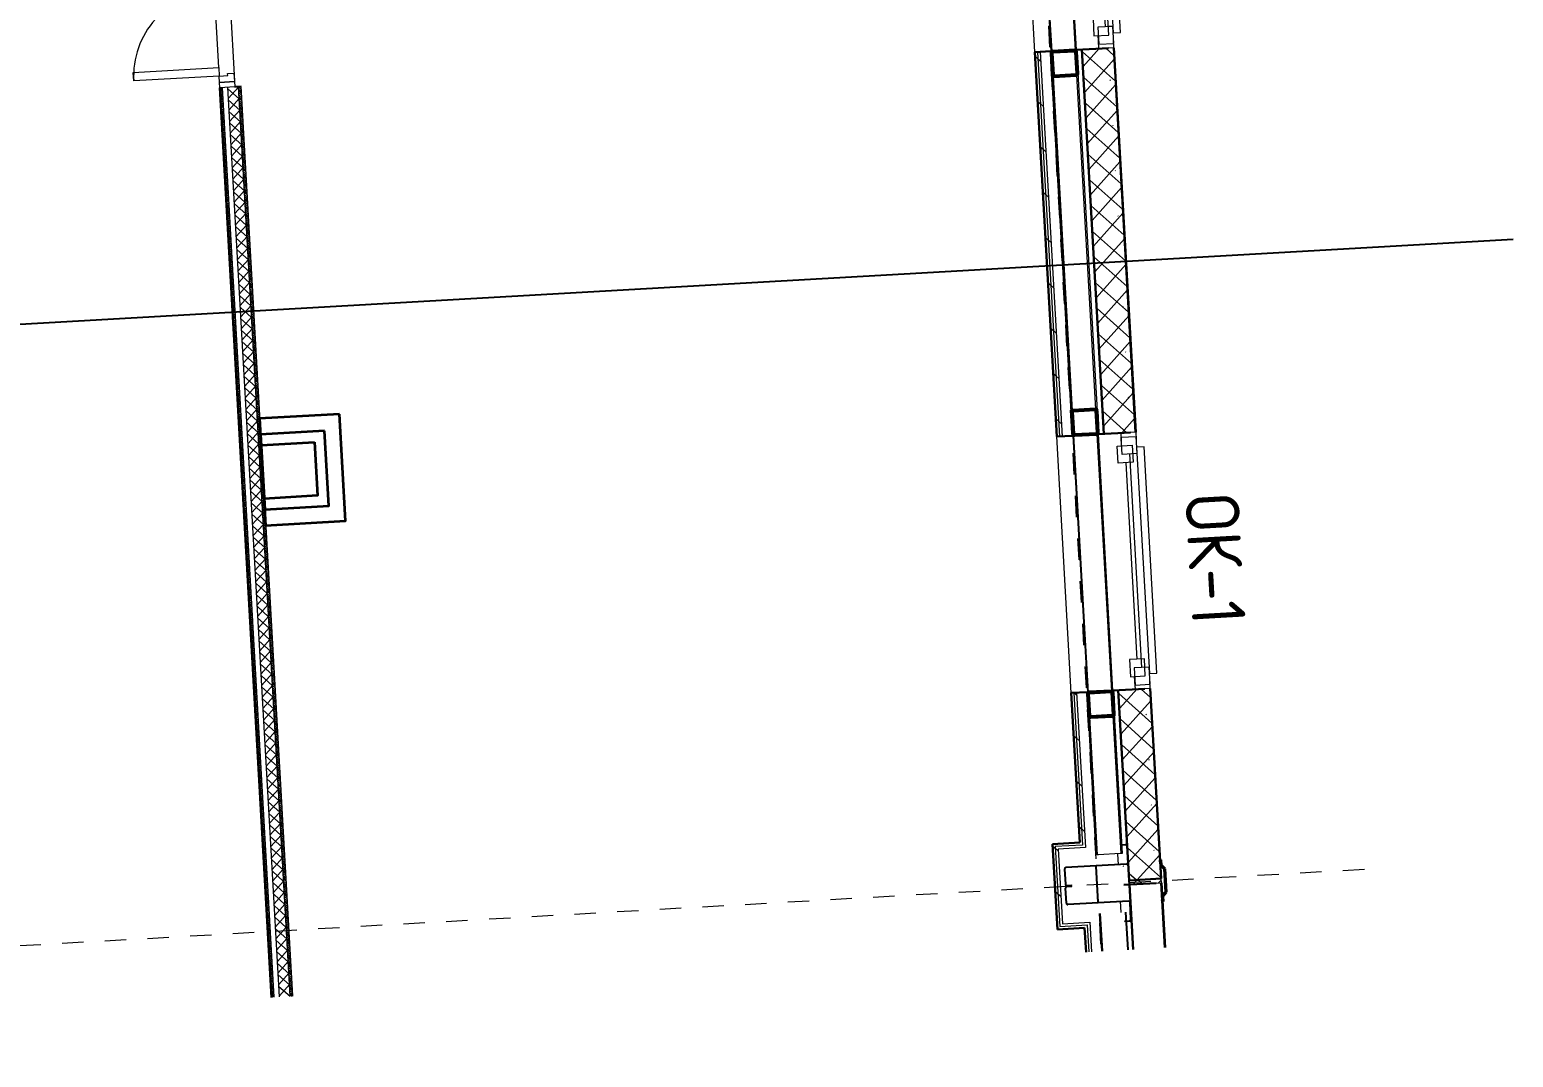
# Model space of a CAD drawing. Header units: millimetres. Extents: x 107713.5 to 107732.8, y 110818.3 to 110848.6.
# Drawn here: x 107725 to 107731.94, y 110822.4 to 110827.21 of the extents above; entities that cross this region are included whole.
import ezdxf

# ---------------------------------------------------------------- set-up
doc = ezdxf.new("R2010")
doc.units = ezdxf.units.MM
doc.linetypes.add('_ШПТ__20_т__2_5__Линия сетки', pattern=[25, 20, -2.5, 0, -2.5])
doc.linetypes.add('штрихпунктирная', pattern=[25.4, 12.7, -6.35, 0, -6.35])
doc.layers.add('Вспомогательные', color=6, linetype='Continuous', plot=False)
doc.layers.add('СПДС_НЕПЕЧАТНЫЙ', color=254, linetype='Continuous', plot=False)
for name, color, linetype, lineweight, true_color in [('Двери', 7, 'Continuous', 9, 0x804000), ('Импосты витража', 7, 'Continuous', 9, 0x004080), ('Каркас несущий', 7, 'Continuous', 18, 0x800040), ('Каркас_Импост', 7, 'Continuous', 9, 0x804000), ('Монтажный зазор', 7, 'Continuous', 9, 0x804000), ('Окна', 7, 'Continuous', 9, 0x0080c0), ('Отлив', 7, 'Continuous', 9, 0x008080), ('Панель', 7, 'Continuous', 9, 0x804000), ('Скрытые грани', 7, 'Continuous', 18, 0x800040)]:
    doc.layers.add(name, color=color, linetype=linetype, lineweight=lineweight, true_color=true_color)
for name, color, linetype, lineweight in [('Марки помещений', 7, 'Continuous', 20), ('Несущие колонны', 7, 'Continuous', 18), ('Обобщенные модели', 7, 'Continuous', 18), ('Оси', 250, 'штрихпунктирная', 15), ('Перекрытия', 7, 'Continuous', 18), ('Размерные', 45, 'Continuous', 15), ('Стены', 7, 'Continuous', 18), ('Стены разрез', 7, 'Continuous', 30), ('Стены штриховка', 7, 'Continuous', 40), ('Шахта', 3, 'Continuous', 35)]:
    doc.layers.add(name, color=color, linetype=linetype, lineweight=lineweight)
doc.styles.add('GOST Common_1', font='isocpeur.ttf', dxfattribs={"width": 0.9, "height": 249.9999999999997})
pattern_1 = [(45, (67595.99999999985, 6284.999999999989), (-106.0660171779821, 106.0660171779821), [])]
pattern_2 = [(44.99999999999999, (87620.39531811026, 27923.95135806517), (-4.490128060534576, 4.490128060534578), [])]

# ---------------------------------------------------------------- blocks, each defined once
blk = doc.blocks.new('102_Окно_1Створка_Ф_ГОСТ23166-99 - 1160х1750_1170_h-1445330-_О__L2_3_900_')
at = {"layer": 'Каркас_Импост', "color": 7, "lineweight": 18}
for p, q in [((-638.1000000000057, 474.9999999999999), (-638.1000000000057, 404.9999999999999)), ((-638.1000000000057, 474.9999999999999), (-603.0999999999879, 474.9999999999999)), ((-618.0999999999981, 474.9999999999999), (-538.0999999999983, 474.9999999999999)), ((-618.0999999999981, 405.0000000000012), (-618.0999999999981, 474.9999999999999)), ((-618.0999999999964, 474.9999999999999), (-538.0999999999966, 474.9999999999999)), ((-618.0999999999964, 405.0000000000012), (-618.0999999999964, 474.9999999999999)), ((-578.099999999997, 385.0000000000006), (-578.099999999997, 455.0000000000006)), ((-578.099999999997, 455.0000000000005), (-498.099999999997, 455.0000000000005)), ((-538.0999999999983, 474.9999999999999), (-538.0999999999983, 405.0000000000012)), ((-538.0999999999966, 474.9999999999999), (-538.0999999999966, 455.0000000000005)), ((-538.0999999999983, 440.0000000000028), (461.8999999999971, 440.0000000000028)), ((-498.099999999997, 455.0000000000005), (-498.099999999997, 385.0000000000005)), ((-498.099999999997, 420.000000000007), (421.8999999999988, 420.000000000007)), ((421.8999999999988, 454.9999999999986), (421.8999999999988, 385.0000000000006)), ((501.8999999999988, 454.9999999999986), (421.8999999999988, 454.9999999999986)), ((541.899999999997, 474.9999999999999), (461.8999999999972, 474.9999999999999)), ((461.8999999999972, 474.9999999999999), (461.8999999999972, 405.0000000000012)), ((461.899999999999, 474.9999999999999), (461.899999999999, 454.9999999999986)), ((541.8999999999987, 474.9999999999999), (461.899999999999, 474.9999999999999)), ((501.8999999999988, 385.0000000000006), (501.8999999999988, 454.9999999999986)), ((561.8999999999993, 474.9999999999999), (526.8999999999995, 474.9999999999999)), ((541.899999999997, 405.0000000000012), (541.899999999997, 474.9999999999999)), ((541.8999999999987, 405.0000000000012), (541.8999999999987, 474.9999999999999)), ((561.8999999999993, 474.9999999999999), (561.8999999999993, 404.9999999999999)), ((-638.1000000000057, 404.9999999999999), (-603.1000000000057, 404.9999999999999)), ((-538.0999999999983, 405.0000000000012), (-618.0999999999981, 405.0000000000012)), ((-578.099999999997, 405.0000000000012), (-618.0999999999964, 405.0000000000012)), ((-498.099999999997, 385.0000000000006), (-578.099999999997, 385.0000000000006)), ((421.8999999999988, 385.0000000000006), (501.8999999999988, 385.0000000000006)), ((461.8999999999972, 405.0000000000012), (541.899999999997, 405.0000000000012)), ((541.8999999999987, 405.0000000000012), (501.8999999999988, 405.0000000000012)), ((561.8999999999993, 404.9999999999999), (526.8999999999991, 404.9999999999999))]:
    blk.add_line(p, q, dxfattribs=at)
at = {"layer": 'Отлив', "color": 7}
for p, q in [((491.8999999999958, 510), (-568.1000000000055, 510)), ((-568.1000000000055, 510), (-568.1000000000055, 474.9999999999999)), ((491.8999999999958, 474.9999999999999), (491.8999999999958, 510)), ((-568.1000000000055, 474.9999999999999), (491.8999999999958, 474.9999999999999))]:
    blk.add_line(p, q, dxfattribs=at)
blk = doc.blocks.new('101_Дверь_Двупольная_Деревянная_ГОСТ 475-2016 - ДВ_2Рл_2080х1260_800__О_ПрБ-1372749-_О__L2_3_900_')
at = {"layer": 'Каркас_Импост', "color": 7}
for p, q in [((-630.0000000000101, 75.0000000009622), (-600.0000000000102, 75.0000000009622)), ((-630.0000000000101, 5.000000000966913), (-630.0000000000101, 75.0000000009622)), ((-600.0000000000102, 75.0000000009622), (-600.0000000000102, 35.0000000009669)), ((629.9999999999936, 75.00000000096223), (599.9999999999936, 75.00000000096223)), ((599.9999999999936, 75.00000000096223), (599.9999999999936, 35.00000000096692)), ((629.9999999999936, 5.00000000096693), (629.9999999999936, 75.00000000096223)), ((-590.0000000000101, 5.000000000966913), (-630.0000000000101, 5.000000000966913)), ((-600.0000000000102, 35.0000000009669), (-590.0000000000101, 35.0000000009669)), ((-590.0000000000101, 35.0000000009669), (-590.0000000000101, 5.000000000966913)), ((599.9999999999936, 35.00000000096692), (589.9999999999936, 35.00000000096692)), ((589.9999999999936, 35.00000000096692), (589.9999999999936, 5.00000000096693)), ((589.9999999999936, 5.00000000096693), (629.9999999999936, 5.00000000096693))]:
    blk.add_line(p, q, dxfattribs=at)
at = {"layer": 'Монтажный зазор', "color": 7}
for p, q in [((-655.0000000000076, 75.0000000009622), (-630.0000000000101, 75.0000000009622)), ((-655.0000000000076, 5.000000000966913), (-655.0000000000076, 75.0000000009622)), ((-630.0000000000101, 75.0000000009622), (-630.0000000000101, 5.000000000966913)), ((654.999999999991, 75.00000000096223), (629.9999999999936, 75.00000000096223)), ((629.9999999999936, 75.00000000096223), (629.9999999999936, 5.00000000096693)), ((654.999999999991, 5.00000000096693), (654.999999999991, 75.00000000096223)), ((-630.0000000000101, 5.000000000966913), (-655.0000000000076, 5.000000000966913)), ((629.9999999999936, 5.00000000096693), (654.999999999991, 5.00000000096693))]:
    blk.add_line(p, q, dxfattribs=at)
at = {"layer": 'Панель', "color": 7, "lineweight": 18}
for p, q in [((599.9999999999936, 875.0000000009624), (559.9999999999948, 875.0000000009624)), ((559.9999999999948, 875.0000000009624), (559.9999999999948, 75.00000000096227)), ((599.9999999999936, 75.00000000096223), (599.9999999999936, 875.0000000009624)), ((-600.0000000000102, 475.0000000009621), (-560.0000000000113, 475.0000000009621)), ((-600.0000000000102, 75.0000000009622), (-600.0000000000102, 475.0000000009621)), ((-560.0000000000113, 475.0000000009621), (-560.0000000000113, 75.0000000009622)), ((-560.0000000000113, 75.0000000009622), (-600.0000000000102, 75.0000000009622)), ((559.9999999999948, 75.00000000096223), (599.9999999999936, 75.00000000096223))]:
    blk.add_line(p, q, dxfattribs=at)
at = {"layer": 'Панель', "color": 7}
for centre, radius, start, end in [((599.9999999999974, 75.00000000096216), 799.9999999999993, 90.00000000000027, 180.0000000000004), ((-600.000000000012, 75.00000000096207), 400.0000000000003, 359.9999999999992, 89.99999999999973)]:
    blk.add_arc(centre, radius, start, end, dxfattribs=at)
blk = doc.blocks.new('243_КолоннаНесущая_Труба_ГОСТ 30245-2003 - 120x120x5-1251907-_О__L2_3_900_')
at = {"layer": 'Несущие колонны', "color": 7, "lineweight": 40}
for p, q in [((-59.99999999999861, 51.00000000000632), (-59.99999999999861, -50.99999999999492)), ((-54.99999999999985, -50.999999999995), (-54.99999999999819, 51.00000000000632)), ((51.00000000000152, 60.00000000000648), (-50.99999999999847, 60.00000000000648)), ((-50.99999999999846, 55.00000000000772), (51.00000000000028, 55.00000000000772)), ((55.00000000000082, 51.00000000000724), (55.0000000000022, -50.99999999999671)), ((60.00000000000072, -50.9999999999968), (60.00000000000072, 51.00000000000744)), ((51.00000000000188, -54.99999999999574), (-50.99999999999909, -54.99999999999469)), ((-50.99999999999905, -59.9999999999945), (51.00000000000298, -59.9999999999945))]:
    blk.add_line(p, q, dxfattribs=at)
for centre, radius, start, end in [((-50.99999999999847, 51.00000000000634), 9.000000000000128, 89.99999999999994, 179.9999999999998), ((-50.99999999999847, 51.00000000000634), 3.999999999999712, 90.00000000000001, 180.0000000000003), ((51.00000000000149, 51.00000000000724), 8.999999999999238, 1.22133299768199e-12, 89.99999999999979), ((51.00000000000034, 51.00000000000724), 3.999999999999709, 2.592152065392766e-13, 90.00000000000078), ((-50.99999999999908, -50.99999999999497), 8.999999999999538, 179.9999999999996, 269.9999999999995), ((-50.99999999999908, -50.99999999999497), 3.999999999999719, 180.0000000000004, 269.9999999999997), ((51.00000000000185, -50.99999999999677), 4.000000000000337, 270.0000000000003, 8.142219984546603e-13), ((51.000000000003, -50.99999999999677), 8.999999999997717, 269.9999999999995, 359.9999999999992)]:
    blk.add_arc(centre, radius, start, end, dxfattribs=at)
blk = doc.blocks.new('253_Балка_Труба_ГОСТ 30245-2003 - 120x120x5-1258377-_О__L2_3_900_')
at = {"layer": 'Каркас несущий', "color": 7}
for p, q in [((-2849.599999390396, 50.99999999999854), (-2849.599999390396, 59.99999999999781)), ((-2849.599999390396, -51.00000000000383), (-2849.599999390396, 50.99999999999826)), ((-886.7999993905254, 59.99999999998203), (-2086.79999939053, 59.99999999998203)), ((2113.200000609459, 59.99999999997986), (913.200000609451, 59.99999999997986)), ((2876.0000006096, 59.99999999999781), (2876.0000006096, 50.9999999999986)), ((2876.0000006096, 50.99999999999826), (2876.0000006096, -51.00000000000383)), ((-2849.599999390396, -60.00000000000152), (-2849.599999390396, -51.00000000000359)), ((-2086.79999939053, -60.00000000001668), (-886.7999993905601, -60.00000000001668)), ((913.2000006094553, -60.00000000001884), (2113.200000609459, -60.00000000001884)), ((2876.0000006096, -51.00000000000354), (2876.0000006096, -60.00000000000152))]:
    blk.add_line(p, q, dxfattribs=at)
at = {"layer": 'Скрытые грани', "color": 7}
for p, q in [((-2849.599999390397, 54.99999999999806), (-2205.143145141024, 54.99999999999806)), ((-2088.45685363997, 54.99999999999806), (-885.8980161569651, 54.99999999999806)), ((-768.4568536399643, 54.99999999999806), (794.8568548589557, 54.99999999999806)), ((911.5431463600092, 54.99999999999806), (2114.851708862652, 54.99999999999806)), ((2231.53800036371, 54.99999999999806), (2876.000000609599, 54.99999999999806)), ((-2849.599999390397, -55.00000000000161), (-2205.143145140986, -55.00000000000161)), ((-2088.456853640009, -55.00000000000161), (-885.8980161569651, -55.00000000000161)), ((-768.4568536400025, -55.00000000000161), (794.8568548589935, -55.00000000000161)), ((911.5431463599714, -55.00000000000161), (2114.851708862695, -55.00000000000161)), ((2231.538000363672, -55.00000000000161), (2876.000000609599, -55.00000000000161))]:
    blk.add_line(p, q, dxfattribs=at)
blk = doc.blocks.new('190_ФЭ_Стена_Стык вертикальный - ФЭ-C1_110-V8-_О__L2_3_900_')
at = {"layer": 'Обобщенные модели', "lineweight": 9}
h = blk.add_hatch(dxfattribs=at)
h.set_pattern_fill('FP_7', color=256, style=0, pattern_type=2)
h.set_pattern_definition([(45, (0, 0), (-106.0660171779821, 106.0660171779821), [])])
h.paths.add_polyline_path([(21098.00000000008, 12275.00000000015), (21097.00000000007, 12276.00000000013), (21088.00000000009, 12275.00000000015)], flags=0)
h.paths.add_polyline_path([(20912.00000000009, 12275.00000000014), (20912.00000000009, 12276.00000000013), (20902.00000000009, 12275.00000000014)], flags=0)
h.paths.add_polyline_path([(21071.58578643772, 12277.00000000015), (21072.00000000009, 12278.00000000013), (21055.00000000008, 12295.00000000014), (20945.00000000007, 12295.00000000014), (20928.00000000009, 12278.00000000013), (20928.41421356246, 12277.00000000014), (20945.41421356244, 12294.00000000016), (21054.58578643771, 12294.00000000016)], flags=0)
at = {"layer": 'Обобщенные модели', "lineweight": 40}
for p, q in [((20945.00000000005, 12295.00000000012), (20928.00000000007, 12278.00000000011)), ((20928.41421356244, 12277.00000000013), (20945.41421356242, 12294.00000000014)), ((21055.00000000005, 12295.00000000012), (20945.00000000005, 12295.00000000012)), ((20945.41421356242, 12294.00000000014), (21054.58578643768, 12294.00000000014)), ((21054.58578643768, 12294.00000000014), (21071.5857864377, 12277.00000000013)), ((21072.00000000007, 12278.00000000011), (21055.00000000005, 12295.00000000012)), ((20928.00000000007, 12278.00000000011), (20902.00000000007, 12278.00000000011)), ((20902.00000000007, 12278.00000000011), (20902.00000000007, 12275.00000000013)), ((20902.00000000007, 12275.00000000013), (20912.00000000007, 12275.00000000013)), ((20903.00000000005, 12276.00000000011), (20903.00000000005, 12277.00000000013)), ((20903.00000000005, 12277.00000000013), (20928.41421356244, 12277.00000000013)), ((20912.00000000007, 12276.00000000011), (20903.00000000005, 12276.00000000011)), ((20912.00000000007, 12275.00000000013), (20912.00000000007, 12276.00000000011)), ((21071.5857864377, 12277.00000000013), (21097.00000000005, 12277.00000000013)), ((21098.00000000006, 12278.00000000011), (21072.00000000007, 12278.00000000011)), ((21097.00000000005, 12276.00000000011), (21088.00000000007, 12276.00000000011)), ((21088.00000000007, 12276.00000000011), (21088.00000000007, 12275.00000000013)), ((21088.00000000007, 12275.00000000013), (21098.00000000006, 12275.00000000013)), ((21097.00000000005, 12277.00000000013), (21097.00000000005, 12276.00000000011)), ((21098.00000000006, 12275.00000000013), (21098.00000000006, 12278.00000000011))]:
    blk.add_line(p, q, dxfattribs=at)
blk = doc.blocks.new('Прямоугольный импост - 20х150 мм_Утеплитель_Наружный-1318435-_О__L2_3_900_')
at = {"layer": 'Импосты витража'}
h = blk.add_hatch(dxfattribs=at)
h.set_pattern_fill('FP_17', style=0, pattern_type=2)
h.set_pattern_definition([(315, (-21000, 12200), (60.10407640085654, 60.10407640085654), []), (225, (-21000, 12200), (60.10407640085654, -60.10407640085653), [])])
h.paths.add_polyline_path([(-9.999999999963075, 74.99999999998512), (10.00000000003238, 74.99999999998512), (10.00000000002805, -75.00000000001327), (-9.999999999967406, -75.00000000001327), (-9.999999999967406, 11.33515842180772)], flags=0)
at = {"layer": 'Импосты витража', "color": 7, "lineweight": 18}
for p, q in [((-9.999999999997726, 75.00000000000027), (9.999999999997726, 75.00000000000027)), ((-9.999999999997726, -75.00000000000027), (-9.999999999997726, 75.00000000000027)), ((9.999999999997726, 75.00000000000027), (9.999999999997726, -75.00000000000027)), ((9.999999999997726, -75.00000000000027), (-9.999999999997726, -75.00000000000027))]:
    blk.add_line(p, q, dxfattribs=at)
blk = doc.blocks.new('к3')
at = {"color": 0, "linetype": 'ByBlock', "lineweight": -2, "ltscale": 200}
for p, q in [((4147417.778568612, 542805.7294011319), (4147417.778568612, 542828.2294011319)), ((4147417.778568612, 542805.7294011319), (4147420.778568612, 542805.7294011319)), ((4147420.778568612, 542805.7294011319), (4147420.778568612, 542828.2294011319)), ((4147425.778568612, 542836.2294011319), (4147504.778568612, 542836.2294011319)), ((4147425.778568612, 542833.2294011319), (4147504.778568612, 542833.2294011319)), ((4147509.778568612, 542828.2294011319), (4147509.778568612, 542544.2294011319)), ((4147512.778568612, 542828.2294011319), (4147512.778568612, 542544.2294011319)), ((4147682.778568612, 542828.2294011319), (4147682.778568612, 542544.2294011319)), ((4147685.778568612, 542828.2294011319), (4147685.778568612, 542544.2294011319)), ((4147769.778568612, 542836.2294011319), (4147690.778568612, 542836.2294011319)), ((4147769.778568612, 542833.2294011319), (4147690.778568612, 542833.2294011319)), ((4147774.778568612, 542805.7294011319), (4147774.778568612, 542828.2294011319)), ((4147777.778568612, 542805.7294011319), (4147774.778568612, 542805.7294011319)), ((4147777.778568612, 542805.7294011319), (4147777.778568612, 542828.2294011319)), ((4147593.778568612, 542544.2294011319), (4147593.778568612, 542566.7294011319)), ((4147593.778568612, 542566.7294011319), (4147596.778568612, 542566.7294011319)), ((4147596.778568612, 542544.2294011319), (4147596.778568612, 542566.7294011319)), ((4147598.778568612, 542544.2294011319), (4147598.778568612, 542566.7294011319)), ((4147601.778568612, 542566.7294011319), (4147598.778568612, 542566.7294011319)), ((4147601.778568612, 542544.2294011319), (4147601.778568612, 542566.7294011319)), ((4147517.778568612, 542539.2294011319), (4147588.778568612, 542539.2294011319)), ((4147517.778568612, 542536.2294011319), (4147588.778568612, 542536.2294011319)), ((4147677.778568612, 542539.2294011319), (4147606.778568612, 542539.2294011319)), ((4147677.778568612, 542536.2294011319), (4147606.778568612, 542536.2294011319))]:
    blk.add_line(p, q, dxfattribs=at)
for centre, radius, start, end in [((4147425.778568612, 542828.2294011319), 8, 90, 180), ((4147425.778568612, 542828.2294011319), 5, 90, 180), ((4147504.778568612, 542828.2294011319), 8, 0, 90), ((4147504.778568612, 542828.2294011319), 5, 0, 90), ((4147690.778568612, 542828.2294011319), 8, 90, 180), ((4147690.778568612, 542828.2294011319), 5, 90, 180), ((4147769.778568612, 542828.2294011319), 8, 0, 90), ((4147769.778568612, 542828.2294011319), 5, 0, 90), ((4147517.778568612, 542544.2294011319), 8, 180, 270), ((4147517.778568612, 542544.2294011319), 5, 180, 270), ((4147588.778568612, 542544.2294011319), 8, 270, 0), ((4147588.778568612, 542544.2294011319), 5, 270, 0), ((4147606.778568612, 542544.2294011319), 8, 180, 270), ((4147606.778568612, 542544.2294011319), 5, 180, 270), ((4147677.778568612, 542544.2294011319), 5, 270, 0), ((4147677.778568612, 542544.2294011319), 8, 270, 0)]:
    blk.add_arc(centre, radius, start, end, dxfattribs=at)
at = {"layer": 'Вспомогательные', "color": 0, "ltscale": 10}
for p, q in [((4147690.278568612, 542836.2294011319), (4147505.278568612, 542836.2294011319)), ((4147682.778568612, 542686.2294011319), (4147512.778568612, 542686.2294011319))]:
    blk.add_line(p, q, dxfattribs=at)
blk = doc.blocks.new('232322')
at = {"layer": 'Стены', "lineweight": 18}
h = blk.add_hatch(dxfattribs=at)
h.set_pattern_fill('ANSI31', color=1, scale=2, angle=-1.272221872585407e-14, style=0)
h.set_pattern_definition(pattern_2)
h.paths.add_polyline_path([(88904.39144755917, 14487.49999999896), (88904.40675765827, 14499.99999999896), (84645.99999999996, 14499.99999999897), (84645.99999999996, 14487.49999999897)])
at = {"layer": 'Стены', "ltscale": 200, "true_color": 0x7a7a7a}
h = blk.add_hatch(dxfattribs=at)
h.set_pattern_fill('NET', color=8, scale=12, angle=44.99999999999999, style=0)
h.set_pattern_definition([(44.99999999999999, (-89733.71309059608, -23922.39249277748), (-26.94076836320745, 26.94076836320746), []), (135, (-89733.71309059608, -23922.39249277748), (-26.94076836320746, -26.94076836320745), [])])
h.paths.add_polyline_path([(88904.33020716278, 14437.49999999892), (88904.39144755917, 14487.49999999892), (84645.99999999993, 14487.49999999892), (84645.99999999996, 14437.49999999892)])
at = {"layer": 'Стены', "lineweight": 18}
h = blk.add_hatch(dxfattribs=at)
h.set_pattern_fill('ANSI31', color=1, scale=2, angle=-1.272221872585407e-14, style=0)
h.set_pattern_definition(pattern_2)
h.paths.add_polyline_path([(88904.28427686548, 14399.99999999896), (88904.29958696458, 14412.49999999896), (84645.99999999996, 14412.49999999896), (84645.99999999996, 14399.99999999896)])
at = {"layer": 'Стены штриховка', "lineweight": 9}
h = blk.add_hatch(dxfattribs=at)
h.set_pattern_fill('FP_6', color=256, style=0, pattern_type=2)
h.set_pattern_definition([(45, (67595.99999999988, 6309.999999999764), (-60.10407640085654, 60.10407640085654), []), (135, (67595.99999999988, 6309.999999999764), (-60.10407640085654, -60.10407640085653), [])])
h.paths.add_polyline_path([(82605.99999999999, 18436.99999999992), (83495.99999999999, 18436.99999999992), (83495.99999999999, 18582.99999999992), (82605.99999999999, 18582.99999999992), (82605.99999999999, 18498.66484157808)], flags=0)
h.paths.add_polyline_path([(88569.68464312969, 18436.99999999992), (88586.00000000003, 18436.99999999992), (88585.99999999999, 18582.99999999992), (87695.99999999999, 18582.99999999992), (87695.99999999999, 18436.99999999992), (88362.22598049336, 18436.99999999992)], flags=0)
h.paths.add_polyline_path([(84696, 18436.99999999992), (86496.00000000004, 18436.99999999995), (86496.00000000001, 18582.99999999992), (84696, 18582.99999999992), (84696, 18498.66484157808)], flags=0)
h = blk.add_hatch(dxfattribs=at)
h.set_pattern_fill('FP_5', color=256, style=0, pattern_type=2)
h.set_pattern_definition(pattern_1)
h.paths.add_polyline_path([(85872.72202885743, 18558.00000000014), (86495.99999999999, 18558.00000000014), (86495.99999999999, 18560.00000000014), (84695.99999999997, 18560.00000000014), (84695.99999999997, 18558.00000000014), (85042.88737831214, 18558.00000000014)], flags=0)
h.paths.add_polyline_path([(83495.99999999996, 18558.00000000014), (83495.99999999996, 18560.00000000014), (82605.99999999996, 18560.00000000014), (82605.99999999996, 18558.00000000014), (83383.21807722154, 18558.00000000014)], flags=0)
h.paths.add_polyline_path([(88362.22598049333, 18558.00000000014), (88585.99999999996, 18558.00000000014), (88585.99999999996, 18560.00000000014), (87695.99999999994, 18560.00000000014), (87695.99999999994, 18558.00000000014)], flags=0)
h = blk.add_hatch(dxfattribs=at)
h.set_pattern_fill('FP_5', color=256, style=0, pattern_type=2)
h.set_pattern_definition(pattern_1)
h.paths.add_polyline_path([(88569.68464312966, 18410.00000000014), (88585.99999999996, 18410.00000000014), (88585.99999999999, 18412.00000000014), (87695.99999999994, 18412.00000000014), (87695.99999999994, 18410.00000000014), (88362.22598049333, 18410.00000000014)], flags=0)
h.paths.add_polyline_path([(84695.99999999997, 18410.00000000014), (86495.99999999999, 18410.00000000014), (86495.09801676641, 18412.00000000017), (84695.99999999997, 18412.00000000014)], flags=0)
h.paths.add_polyline_path([(82605.99999999996, 18410.00000000014), (83495.99999999996, 18410.00000000014), (83495.99999999996, 18412.00000000014), (82605.99999999996, 18412.00000000014)], flags=0)
h = blk.add_hatch(dxfattribs=at)
h.set_pattern_fill('FP_5', color=256, style=0, pattern_type=2)
h.set_pattern_definition(pattern_1)
h.paths.add_polyline_path([(88408.99999999984, 18227.50000000011), (88408.99999999984, 18240.00000000015), (87695.99999999994, 18240.00000000011), (87695.99999999994, 18227.50000000014), (88396.49999999987, 18227.50000000014)], flags=0)
h.paths.add_polyline_path([(86495.99999999991, 18227.50000000011), (86495.09801676641, 18240.00000000018), (84695.99999999993, 18240.00000000015), (84695.99999999993, 18227.50000000014), (86495.09801676641, 18227.50000000011)], flags=0)
h.paths.add_polyline_path([(82782.99999999983, 18227.50000000017), (83495.99999999996, 18227.50000000017), (83495.99999999993, 18240.00000000015), (82782.99999999983, 18240.00000000015)], flags=0)
h = blk.add_hatch(dxfattribs=at)
h.set_pattern_fill('FP_5', color=256, style=0, pattern_type=2)
h.set_pattern_definition(pattern_1)
h.paths.add_polyline_path([(88362.22598049333, 18215.00000000013), (88396.49999999984, 18215.00000000013), (88396.49999999987, 18227.50000000011), (87695.99999999994, 18227.50000000014), (87695.99999999994, 18215.00000000013), (88154.767317857, 18215.00000000013)], flags=0)
h.paths.add_polyline_path([(84695.99999999997, 18215.00000000013), (86495.99999999994, 18215.00000000013), (86495.09801676641, 18227.50000000011), (84695.99999999993, 18227.50000000014)], flags=0)
h.paths.add_polyline_path([(83175.7594145852, 18215.00000000017), (83495.99999999996, 18215.00000000017), (83495.99999999996, 18227.50000000017), (82795.49999999984, 18227.50000000017), (82795.49999999984, 18215.00000000017), (82968.30075194889, 18215.00000000017)], flags=0)
h = blk.add_hatch(dxfattribs=at)
h.set_pattern_fill('FP_5', color=256, style=0, pattern_type=2)
h.set_pattern_definition(pattern_1)
h.paths.add_polyline_path([(88408.99999999984, 18086.99999999999), (88408.99999999981, 18227.50000000011), (88396.49999999987, 18227.50000000014), (88396.49999999984, 18087.00000000003)], flags=0)
h = blk.add_hatch(dxfattribs=at)
h.set_pattern_fill('FP_5', color=256, style=0, pattern_type=2)
h.set_pattern_definition(pattern_1)
h.paths.add_polyline_path([(88421.49999999981, 18099.5), (88421.49999999981, 18240.00000000011), (88408.99999999984, 18240.00000000011), (88408.99999999984, 18099.50000000003)], flags=0)
h = blk.add_hatch(dxfattribs=at)
h.set_pattern_fill('FP_5', color=256, style=0, pattern_type=2)
h.set_pattern_definition(pattern_1)
h.paths.add_polyline_path([(88782.99999999987, 18099.50000000003), (88782.99999999983, 18240.00000000011), (88770.49999999981, 18240.00000000015), (88770.49999999985, 18099.50000000006), (88777.14330576597, 18099.50000000005)], flags=0)
h = blk.add_hatch(dxfattribs=at)
h.set_pattern_fill('FP_5', color=256, style=0, pattern_type=2)
h.set_pattern_definition(pattern_1)
h.paths.add_polyline_path([(88795.49999999983, 18087.00000000003), (88795.49999999983, 18227.50000000011), (88782.99999999983, 18227.50000000011), (88782.99999999987, 18087.00000000006)], flags=0)
h = blk.add_hatch(dxfattribs=at)
h.set_pattern_fill('FP_5', color=256, style=0, pattern_type=2)
h.set_pattern_definition(pattern_1)
h.paths.add_polyline_path([(88720.49999999984, 18099.50000000003), (88770.49999999981, 18099.50000000003), (88770.49999999981, 18112.00000000004), (88421.49999999981, 18112.00000000004), (88421.49999999981, 18099.50000000003), (88471.49999999984, 18099.50000000003)], flags=0)
h = blk.add_hatch(dxfattribs=at)
h.set_pattern_fill('FP_5', color=256, style=0, pattern_type=2)
h.set_pattern_definition(pattern_1)
h.paths.add_polyline_path([(88471.49999999984, 18087.00000000003), (88782.99999999987, 18087.00000000006), (88782.99999999987, 18099.50000000003), (88408.99999999984, 18099.50000000003), (88408.99999999984, 18087.00000000003)], flags=0)
for p, q in [((85695.99999999991, 4036.086845786544), (85695.99999999991, 20398.99999999999)), ((88458.79999999981, 18410.00000000005), (87806.99999999991, 18410)), ((88733.19999999982, 18410.00000000003), (88909.19575665616, 18410.00000000003))]:
    blk.add_line(p, q)
at = {"color": 0, "lineweight": 35}
for points in [[(86200.06245849117, 14872.58506968127), (86200.06245849126, 14497.58506968127), (86700.06254150988, 14497.58506968121), (86700.0625415099, 14872.58506968121)], [(86275.06245849123, 14797.58506968127), (86275.06245849123, 14497.58506968127), (86625.0625415099, 14497.58506968121), (86625.0625415099, 14797.58506968121)]]:
    blk.add_lwpolyline(points, close=True, dxfattribs=at)
at = {"layer": 'Оси', "linetype": '_ШПТ__20_т__2_5__Линия сетки'}
for p, q in [((88595.99999999991, 4036.331920863766), (88595.99999999994, 19608.03865402617)), ((64176.65723544792, 18285.00000000002), (88909.04265566518, 18284.99999999994))]:
    blk.add_line(p, q, dxfattribs=at)
at = {"layer": 'Перекрытия'}
for p, q in [((88510.99999999984, 18390.00000000013), (88458.79999999981, 18390.00000000013)), ((88733.19999999982, 18390.00000000013), (88680.99999999984, 18390.00000000013)), ((83335.99999999994, 14469.99999999908), (84645.99999999996, 14469.99999999908)), ((84550.99999999996, 14400.00000000004), (83430.99999999994, 14400.00000000004))]:
    blk.add_line(p, q, dxfattribs=at)
at = {"layer": 'Стены'}
for p, q in [((84695.99999999994, 18410.00000000013), (83495.99999999993, 18410.00000000013)), ((87695.99999999994, 18410.00000000012), (86495.99999999993, 18410.00000000012)), ((83495.99999999993, 18290.00000000013), (84695.99999999994, 18290.00000000013)), ((86495.99999999993, 18290.00000000012), (87695.99999999993, 18290.00000000011)), ((84695.99999999994, 18215.00000000013), (83495.99999999993, 18215.00000000013)), ((87695.99999999993, 18215.00000000011), (86495.99999999993, 18215.00000000012))]:
    blk.add_line(p, q, dxfattribs=at)
at = {"layer": 'Стены', "lineweight": 18}
for p, q in [((88904.40675765827, 14499.99999999893), (84645.99999999996, 14499.99999999893)), ((88904.39144755917, 14487.49999999892), (84645.99999999996, 14487.49999999892)), ((88904.33020716278, 14437.49999999893), (84645.99999999996, 14437.49999999892)), ((88904.2995869646, 14412.49999999893), (84645.99999999996, 14412.49999999893))]:
    blk.add_line(p, q, dxfattribs=at)
at = {"layer": 'Стены разрез'}
for p, q in [((84695.99999999997, 18584.99999999991), (86495.99999999997, 18584.9999999999)), ((84695.99999999994, 18410.00000000013), (84695.99999999994, 18560.00000000013)), ((86495.99999999993, 18410.00000000012), (86495.99999999993, 18560.00000000012)), ((88585.99999999997, 18584.99999999989), (87695.99999999999, 18584.99999999989)), ((87695.99999999994, 18410.00000000012), (87695.99999999994, 18560.00000000012)), ((88585.99999999997, 18434.99999999989), (88585.99999999997, 18584.99999999989)), ((88909.41009804353, 18584.99999999989), (88605.99999999997, 18584.99999999989)), ((88605.99999999996, 18560.00000000013), (88605.99999999996, 18410.00000000013)), ((84695.99999999993, 18434.9999999999), (86495.99999999997, 18434.99999999989)), ((84695.99999999994, 18410.00000000013), (84704.99999999993, 18410.00000000013)), ((86486.99999999991, 18410.00000000012), (86495.99999999994, 18410.00000000012)), ((88585.99999999997, 18434.99999999989), (87695.99999999994, 18434.99999999988)), ((87704.99999999991, 18410.00000000012), (87695.99999999994, 18410.00000000012)), ((88605.99999999997, 18434.99999999989), (88909.22637685435, 18434.99999999988)), ((84704.99999999993, 18290.00000000012), (84695.99999999994, 18290.00000000012)), ((84695.99999999994, 18290.00000000012), (84695.99999999994, 18215.00000000012)), ((86384.9999999999, 18290.00000000012), (84806.99999999993, 18290.00000000012)), ((86495.99999999991, 18290.00000000012), (86486.9999999999, 18290.00000000012)), ((86495.99999999991, 18215.00000000012), (86495.99999999991, 18290.00000000012)), ((87704.99999999991, 18290.00000000012), (87695.99999999993, 18290.00000000012)), ((87695.99999999993, 18290.00000000012), (87695.99999999993, 18215.00000000012)), ((88458.79999999981, 18290.00000000012), (87806.99999999991, 18290.00000000012)), ((88909.04877970481, 18290.00000000005), (88733.19999999982, 18290.00000000003)), ((84695.99999999994, 18215.00000000012), (86495.99999999991, 18215.00000000012)), ((87695.99999999993, 18215.00000000012), (88396.49999999981, 18215.00000000012)), ((88396.49999999984, 18215.00000000015), (88396.49999999981, 18087.00000000001)), ((88795.4999999998, 18087.00000000001), (88795.4999999998, 18215.00000000012)), ((88795.4999999998, 18215.00000000012), (88908.95691911023, 18215.00000000012)), ((88396.49999999981, 18087.00000000001), (88795.4999999998, 18087.00000000001)), ((84645.99999999996, 14499.99999999893), (84645.99999999996, 14469.99999999907)), ((84645.99999999996, 14400.00000000003), (88904.2842768655, 14400.00000000001)), ((87000.99999999994, 14400.0000000011), (88904.2842768655, 14400.00000000109))]:
    blk.add_line(p, q, dxfattribs=at)
at = {"layer": 'Стены штриховка', "lineweight": 9}
for p, q in [((86495.99999999996, 18582.99999999999), (84695.99999999994, 18582.99999999999)), ((88585.99999999997, 18582.9999999999), (87695.99999999996, 18582.9999999999)), ((88909.40764842767, 18582.99999999987), (88605.99999999997, 18582.99999999986)), ((86495.99999999993, 18436.99999999991), (84695.99999999994, 18436.99999999991)), ((86495.99999999999, 18412.00000000016), (84695.99999999994, 18412.00000000013)), ((88586, 18436.9999999999), (87695.99999999993, 18436.9999999999)), ((88909.22882647021, 18436.99999999987), (88605.99999999997, 18436.99999999985)), ((84695.99999999991, 18240.00000000013), (86495.99999999991, 18240.00000000016)), ((84695.99999999991, 18227.50000000012), (86495.99999999988, 18227.50000000009)), ((87695.99999999993, 18240.00000000009), (88421.49999999978, 18240.00000000013)), ((87695.99999999993, 18227.50000000012), (88408.99999999978, 18227.50000000009)), ((88408.99999999981, 18227.50000000009), (88408.99999999981, 18099.50000000001)), ((88421.49999999981, 18240.00000000009), (88421.49999999978, 18112.00000000002)), ((88770.49999999983, 18112.00000000002), (88770.49999999978, 18240.00000000013)), ((88770.49999999978, 18240.00000000009), (88908.98753930842, 18240.00000000009)), ((88782.99999999983, 18099.50000000001), (88782.9999999998, 18227.50000000009)), ((88782.9999999998, 18227.50000000009), (88908.97222920932, 18227.50000000009)), ((88421.49999999978, 18112.00000000002), (88770.49999999978, 18112.00000000002)), ((88408.99999999981, 18099.50000000001), (88782.99999999983, 18099.50000000001))]:
    blk.add_line(p, q, dxfattribs=at)
at = {"layer": 'Шахта', "color": 0}
blk.add_lwpolyline([(86325.06245849123, 14747.58506968127), (86575.0625415099, 14747.58506968123), (86575.06254150989, 14497.58506968122), (86325.06245849121, 14497.58506968126)], close=True, dxfattribs=at)
at = {"layer": 'Двери', "color": 8, "true_color": 0x7f7f7f, "rotation": 180}
blk.add_blockref('101_Дверь_Двупольная_Деревянная_ГОСТ 475-2016 - ДВ_2Рл_2080х1260_800__О_ПрБ-1372749-_О__L2_3_900_', (83990.99999999994, 14475.00000000004), dxfattribs=at)
at = {"layer": 'Импосты витража', "color": 7, "extrusion": (0, 0, -1), "rotation": 180}
blk.add_blockref('Прямоугольный импост - 20х150 мм_Утеплитель_Наружный-1318435-_О__L2_3_900_', (-88595.99999999997, 18509.99999999989), dxfattribs=at)
at = {"layer": 'Каркас несущий', "color": 7, "rotation": 180}
blk.add_blockref('253_Балка_Труба_ГОСТ 30245-2003 - 120x120x5-1258377-_О__L2_3_900_', (85609.20000060942, 18350.00000000005), dxfattribs=at)
at = {"layer": 'Несущие колонны', "color": 7}
for p in [(84755.99999999993, 18350), (86435.99999999991, 18349.99999999999), (87755.99999999991, 18349.99999999999)]:
    blk.add_blockref('243_КолоннаНесущая_Труба_ГОСТ 30245-2003 - 120x120x5-1251907-_О__L2_3_900_', p, dxfattribs=at)
at = {"layer": 'Обобщенные модели'}
blk.add_blockref('190_ФЭ_Стена_Стык вертикальный - ФЭ-C1_110-V8-_О__L2_3_900_', (67595.99999999988, 6309.999999999764), dxfattribs=at)
at = {"layer": 'Окна', "color": 7}
for p in [(84134.09999999996, 18109.99999999991), (87134.09999999998, 18109.99999999989)]:
    blk.add_blockref('102_Окно_1Створка_Ф_ГОСТ23166-99 - 1160х1750_1170_h-1445330-_О__L2_3_900_', p, dxfattribs=at)
at = {"layer": 'Размерные', "color": 0}
blk.add_blockref('к3', (-4059001.778568612, -524401.2294011319), dxfattribs=at)
at = {"layer": 'Марки помещений', "lineweight": 9, "insert": (86802.99999999984, 19047.99999999999), "char_height": 249.9999999999997, "width": 223.6708124999998, "attachment_point": 1, "style": 'GOST Common_1'}
blk.add_mtext('ОК-1', dxfattribs=at)

msp = doc.modelspace()

# ---------------------------------------------------------------- block references
at = {"layer": 'СПДС_НЕПЕЧАТНЫЙ', "xscale": 0.001, "yscale": 0.001, "zscale": 0.001, "rotation": 273.2530497397888}
msp.add_blockref('232322', (107706.7090804864, 110910.6285271379), dxfattribs=at)

doc.saveas('drawing.dxf')
